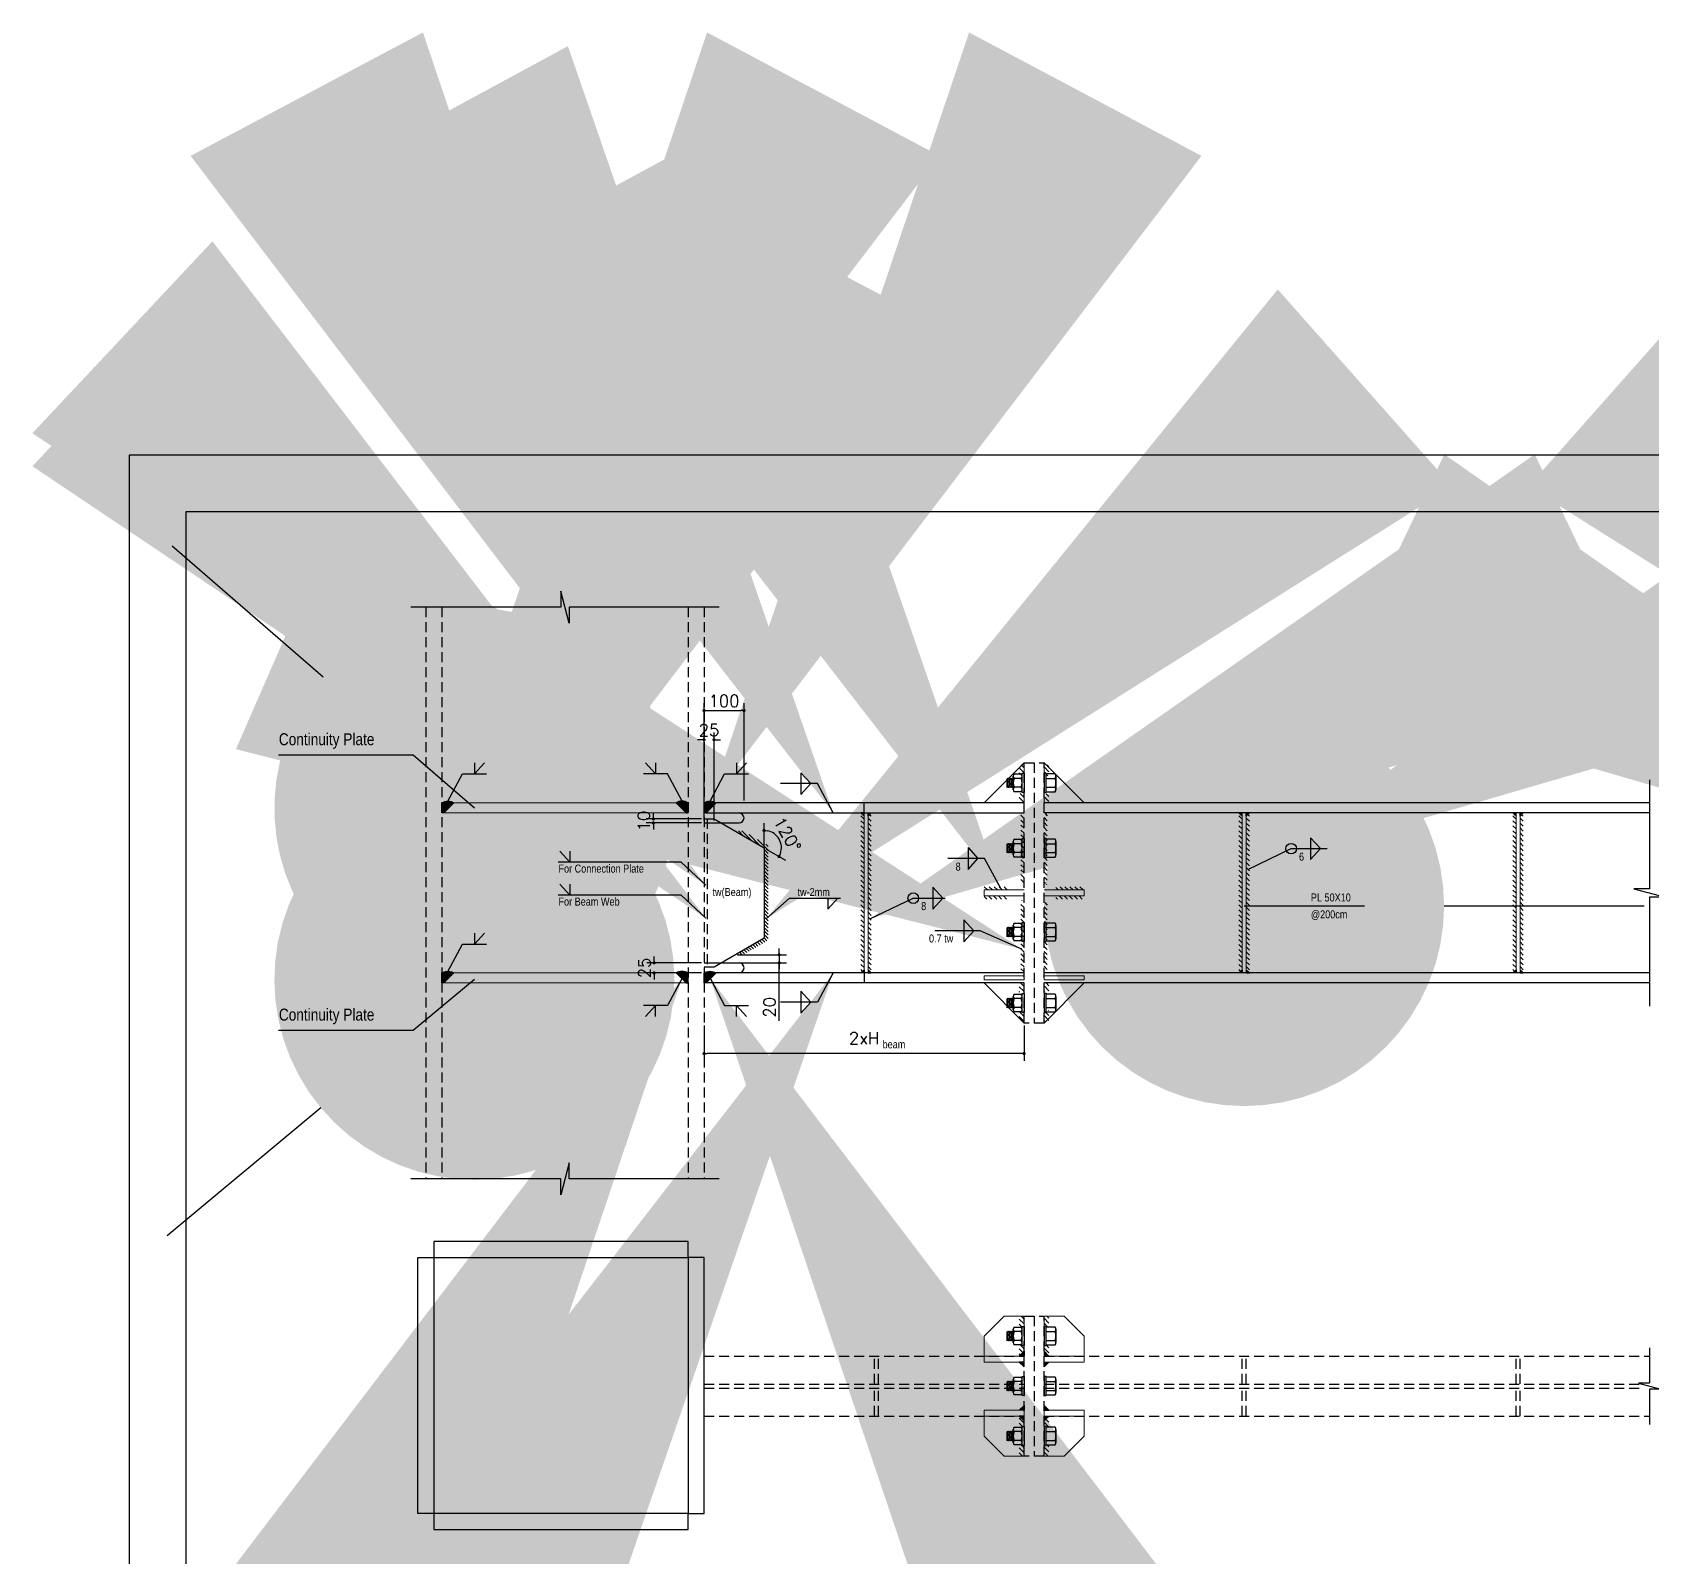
# Model space of a CAD drawing. Header units: inches. Extents: x 1387 to 2676, y -3554 to -2136.
# Drawn here: x 2491.41 to 2531.91, y -3375.6 to -3337.5 of the extents above; entities that cross this region are included whole.
import ezdxf

# ---------------------------------------------------------------- set-up
doc = ezdxf.new("R2010")
doc.units = ezdxf.units.IN
doc.header["$MEASUREMENT"] = 0
doc.linetypes.add('HIDDEN', pattern=[0.375, 0.25, -0.125])
for name, color, linetype in [('1', 1, 'Continuous'), ('3', 3, 'HIDDEN'), ('Beam Detail', 3, 'Continuous'), ('col-new', 3, 'Continuous'), ('D', 1, 'Continuous'), ('DIM', 8, 'Continuous'), ('hidden', 8, 'HIDDEN'), ('Jush', 8, 'Continuous'), ('Layer4', 118, 'Continuous'), ('leader-1', 1, 'Continuous'), ('Pich', 2, 'Continuous'), ('SEC', 1, 'Continuous'), ('TEXT', 3, 'Continuous')]:
    doc.layers.add(name, color=color, linetype=linetype)
for name, color, linetype, lineweight in [('2', 2, 'Continuous', 9), ('plate', 2, 'Continuous', 20), ('plate 3', 3, 'Continuous', 20), ('WALL-INT', 3, 'Continuous', 9)]:
    doc.layers.add(name, color=color, linetype=linetype, lineweight=lineweight)
doc.styles.add('ROMANS', font='ROMANS')
doc.styles.add('ROMANT', font='romant')
doc.styles.add('SA', font='sazeh-1.shx', dxfattribs={"width": 0.85})
doc.dimstyles.new('1-50-2', dxfattribs={"dimtxt": 0.3, "dimasz": 0.08, "dimexe": 0.18, "dimexo": 0.0625, "dimgap": 0.09, "dimtad": 1, "dimdec": 0, "dimlfac": 500, "dimdsep": 46, "dimtxsty": 'ROMANT', "dimblk": 'DOT', "dimcen": 0.09, "dimclrd": 1, "dimclre": 1, "dimclrt": 3, "dimadec": 0, "dimazin": 0, "dimtfac": 1, "dimtdec": 0, "dimtix": 1, "dimtofl": 0, "dimtmove": 2, "dimatfit": 3, "dimldrblk": 'DOT', "dimfxl": 1, "dimtolj": 1, "dimarcsym": 0})
doc.dimstyles.new('Copy of 1-5(100)', dxfattribs={"dimscale": 100, "dimtxt": 2.5, "dimasz": 2.3, "dimexe": 1.5, "dimexo": 3, "dimgap": 1, "dimtad": 1, "dimdec": 0, "dimlfac": 0.05, "dimdsep": 46, "dimtxsty": 'ROMANS', "dimcen": 0, "dimclrd": 1, "dimclre": 1, "dimclrt": 2, "dimadec": 0, "dimazin": 0, "dimtfac": 2, "dimtdec": 0, "dimtmove": 2, "dimatfit": 3, "dimfxl": 1.5, "dimtolj": 1, "dimtzin": 0, "dimarcsym": 0})
doc.dimstyles.new('DIM 1.100(50)', dxfattribs={"dimscale": 50, "dimtxt": 2, "dimasz": 2, "dimexe": 1, "dimexo": 1, "dimgap": 0.5, "dimtad": 1, "dimdec": 0, "dimrnd": 0.5, "dimzin": 12, "dimdsep": 46, "dimtxsty": 'ROMANS', "dimcen": 1.5, "dimclrd": 1, "dimclre": 1, "dimclrt": 2, "dimazin": 0, "dimtm": 1e-09, "dimtfac": 1, "dimtdec": 0, "dimtix": 1, "dimtmove": 0, "dimatfit": 3, "dimldrblk": 'DOT', "dimfxl": 1, "dimtolj": 1, "dimtzin": 0, "dimarcsym": 0})
pattern_1 = [(135, (2453.23286, -4012.35441), (-0.061871843, -0.061871843), [])]
pattern_2 = [(135, (2453.33286, -4012.35441), (-0.061871843, -0.061871843), [])]

# ---------------------------------------------------------------- blocks, each defined once
blk = doc.blocks.new('A$C1B9058EF')
at = {"layer": 'Jush'}
h = blk.add_hatch(dxfattribs=at)
h.set_pattern_fill('ANSI31', color=256, scale=20, angle=90)
h.set_pattern_definition([(135, (-2181.915, -64309.0318), (-1.76776695, -1.76776695), [])])
edge = h.paths.add_edge_path()
edge.add_line((0, 0), (-5, 0))
edge.add_line((-5, 0), (-30, 25))
edge.add_arc((-15, -0.8), 29.8, 419.8126, 480.1874, ccw=False)
edge.add_line((0, 25), (0, 0))
blk.add_lwpolyline([(-5, 0), (0, 0), (0, 25, 0.269703), (-30, 25), (-5, 0)], format="xyb", close=True, dxfattribs=at)
blk = doc.blocks.new('A$C76203054')
at = {"layer": 'Pich'}
for p, q in [((-22.2, 27.3), (-22.2, 4.8)), ((22.2, 4.8), (-22.2, 4.8)), ((17.7, 4.8), (-17.7, 4.8)), ((-16.6, 29.7), (16.6, 29.7)), ((-11.1, 4.8), (-11.1, 27.3)), ((11.1, 4.8), (11.1, 27.3)), ((22.2, 4.8), (22.2, 27.3))]:
    blk.add_line(p, q, dxfattribs=at)
blk.add_lwpolyline([(-23.9, 4.8), (-23.9, 0), (23.9, 0), (23.9, 4.8)], close=True, dxfattribs=at)
for centre, radius, start, end in [((-16.6, 22.1), 7.64, 43.5225, 136.4775), ((0, 2.7), 27, 65.765, 114.235), ((16.6, 22.1), 7.64, 43.5225, 136.4775)]:
    blk.add_arc(centre, radius, start, end, dxfattribs=at)
blk = doc.blocks.new('A$C7B6903DA')
at = {"layer": 'Pich'}
for p, q in [((-22.2, -24.9), (-22.2, -7.2)), ((16.6, -27.3), (-16.6, -27.3)), ((-12, -29.7), (-10.2, -27.9)), ((12, -27.9), (-12, -29.7)), ((-10.2, -31.5), (-12, -29.7)), ((-12, -33.3), (-10.2, -31.5)), ((12, -31.5), (-12, -33.3)), ((-10.2, -35.1), (-12, -33.3)), ((-12, -36.9), (-10.2, -35.1)), ((12, -35.1), (-12, -36.9)), ((-10.2, -38.7), (-12, -36.9)), ((-12, -40.5), (-10.2, -38.7)), ((12, -38.7), (-12, -40.5)), ((-10.2, -42.3), (-12, -40.5)), ((-11.1, -7.2), (-11.1, -24.9)), ((-10.2, -27.9), (-10.8, -27.3)), ((12, -27.9), (10.2, -29.7)), ((10.2, -29.7), (12, -31.5)), ((12, -31.5), (10.2, -33.3)), ((10.2, -33.3), (12, -35.1)), ((12, -35.1), (10.2, -36.9)), ((10.2, -36.9), (12, -38.7)), ((12, -38.7), (10.2, -40.5)), ((10.2, -40.5), (12, -42.3)), ((11.1, -7.2), (11.1, -24.9)), ((11.4, -27.3), (12, -27.9)), ((22.2, -7.2), (22.2, -24.9)), ((12, -42.3), (-10.2, -42.3))]:
    blk.add_line(p, q, dxfattribs=at)
blk.add_lwpolyline([(-23.9, -4.8), (-23.9, 0), (23.9, 0), (23.9, -4.8)], close=True, dxfattribs=at)
for centre, radius, start, end in [((-16.6, -12.4), 7.64, 43.5225, 136.4775), ((-16.6, -19.7), 7.64, 223.5225, 316.4775), ((0, -31.8), 27, 65.765, 114.235), ((0, -0.3), 27, 245.765, 294.235), ((16.6, -12.4), 7.64, 43.5225, 136.4775), ((16.6, -19.7), 7.64, 223.5225, 316.4775)]:
    blk.add_arc(centre, radius, start, end, dxfattribs=at)
blk = doc.blocks.new('A$C053313D3')
at = {"layer": 'Jush'}
h = blk.add_hatch(color=1, dxfattribs=at)
h.dxf.hatch_style = 1
h.paths.add_polyline_path([(0, 10), (0, 0), (10, 0)])
at = {"layer": 'Jush', "color": 1}
blk.add_lwpolyline([(0, 10), (0, 0), (10, 0), (0, 10)], dxfattribs=at)
blk = doc.blocks.new('_Dot')
at = {"layer": 'DIM', "color": 0, "lineweight": -2}
blk.add_line((-0.5, 0), (-1, 0), dxfattribs=at)
at = {"layer": 'DIM', "color": 0, "const_width": 0.5}
blk.add_lwpolyline([(-0.25, 0, 1), (0.25, 0, 1)], format="xyb", close=True, dxfattribs=at)
blk = doc.blocks.new('q')
at = {"layer": 'col-new'}
for points in [[(195.2095, -6.4548), (195.5445, -6.4548), (195.5445, -6.4148), (194.9095, -6.4148), (194.9095, -6.4548), (195.2095, -6.4548)], [(195.2095, -7.0948), (194.9095, -7.0948), (194.9095, -7.1348), (195.5445, -7.1348), (195.5445, -7.0948), (195.2095, -7.0948)]]:
    blk.add_lwpolyline(points, dxfattribs=at)
for points in [[(194.9095, -6.4548), (194.9095, -7.0948), (194.8695, -7.0948), (194.8695, -6.4548)], [(195.5445, -6.4548), (195.5445, -7.0948), (195.5845, -7.0948), (195.5845, -6.4548)]]:
    blk.add_lwpolyline(points, close=True, dxfattribs=at)
blk = doc.blocks.new('DOT')
at = {"layer": 'DIM', "color": 0, "linetype": 'ByBlock'}
blk.add_line((-0.5, 0), (-1, 0), dxfattribs=at)
at = {"layer": 'DIM', "color": 0, "linetype": 'ByBlock', "const_width": 0.5}
blk.add_lwpolyline([(-0.25, 0, 1), (0.25, 0, 1)], format="xyb", close=True, dxfattribs=at)
blk = doc.blocks.new('*D2877')
at = {"layer": 'D', "color": 1, "lineweight": -2, "transparency": 16777216}
for p, q in [((2508.122, -3355.165), (2508.042, -3355.165)), ((2508.202, -3357.182), (2508.202, -3354.985)), ((2508.452, -3357.182), (2508.452, -3354.985)), ((2508.532, -3355.165), (2508.612, -3355.165))]:
    blk.add_line(p, q, dxfattribs=at)
at = {"layer": 'Defpoints', "color": 0, "transparency": 16777216}
for p in [(2508.452, -3355.165), (2508.202, -3357.245), (2508.452, -3357.245)]:
    blk.add_point(p, dxfattribs=at)
at = {"layer": 'D', "color": 1, "lineweight": -2, "transparency": 16777216, "xscale": 0.08, "yscale": 0.08, "zscale": 0.08}
blk.add_blockref('DOT', (2508.202, -3355.165), dxfattribs=at)
at = {"layer": 'D', "color": 1, "lineweight": -2, "transparency": 16777216, "xscale": 0.08, "yscale": 0.08, "zscale": 0.08, "rotation": 180}
blk.add_blockref('DOT', (2508.452, -3355.165), dxfattribs=at)
at = {"layer": 'D', "color": 2, "transparency": 16777216, "insert": (2508.327, -3354.925), "char_height": 0.3, "attachment_point": 5, "style": 'ROMANS'}
blk.add_mtext('\\A1;25', dxfattribs=at)
blk = doc.blocks.new('*D2878')
at = {"layer": 'D', "color": 1, "lineweight": -2, "transparency": 16777216}
for p, q in [((2508.14, -3357.145), (2506.756, -3357.145)), ((2506.936, -3357.065), (2506.936, -3356.985)), ((2508.14, -3357.245), (2506.756, -3357.245)), ((2506.936, -3357.325), (2506.936, -3357.405))]:
    blk.add_line(p, q, dxfattribs=at)
at = {"layer": 'Defpoints', "color": 0, "transparency": 16777216}
for p in [(2506.936, -3357.145), (2508.202, -3357.145), (2508.202, -3357.245)]:
    blk.add_point(p, dxfattribs=at)
at = {"layer": 'D', "color": 1, "lineweight": -2, "transparency": 16777216, "xscale": 0.08, "yscale": 0.08, "zscale": 0.08}
for p, rotation in [((2506.936, -3357.145), 270), ((2506.936, -3357.245), 90)]:
    blk.add_blockref('DOT', p, dxfattribs=dict(at, rotation=rotation))
at = {"layer": 'D', "color": 2, "transparency": 16777216, "insert": (2506.696, -3357.195), "char_height": 0.3, "attachment_point": 5, "rotation": 90, "style": 'ROMANS'}
blk.add_mtext('\\A1;10', dxfattribs=at)
blk = doc.blocks.new('*D2879')
at = {"layer": 'D', "color": 1, "lineweight": -2, "transparency": 16777216}
for p, q in [((2508.202, -3356.68), (2508.202, -3354.256)), ((2509.202, -3356.68), (2509.202, -3354.256)), ((2508.282, -3354.436), (2509.122, -3354.436))]:
    blk.add_line(p, q, dxfattribs=at)
at = {"layer": 'Defpoints', "color": 0, "transparency": 16777216}
for p in [(2509.202, -3354.436), (2508.202, -3356.742), (2509.202, -3356.742)]:
    blk.add_point(p, dxfattribs=at)
at = {"layer": 'D', "color": 1, "lineweight": -2, "transparency": 16777216, "xscale": 0.08, "yscale": 0.08, "zscale": 0.08, "rotation": 180}
blk.add_blockref('DOT', (2508.202, -3354.436), dxfattribs=at)
at = {"layer": 'D', "color": 1, "lineweight": -2, "transparency": 16777216, "xscale": 0.08, "yscale": 0.08, "zscale": 0.08}
blk.add_blockref('DOT', (2509.202, -3354.436), dxfattribs=at)
at = {"layer": 'D', "color": 2, "transparency": 16777216, "insert": (2508.702, -3354.196), "char_height": 0.3, "attachment_point": 5, "style": 'ROMANS'}
blk.add_mtext('\\A1;100', dxfattribs=at)
blk = doc.blocks.new('*D2827')
at = {"layer": 'D', "color": 1, "lineweight": -2, "transparency": 16777216}
for p, q in [((2508.14, -3360.739), (2506.775, -3360.739)), ((2506.955, -3360.659), (2506.955, -3360.579)), ((2508.14, -3360.992), (2506.775, -3360.992)), ((2506.955, -3361.072), (2506.955, -3361.152))]:
    blk.add_line(p, q, dxfattribs=at)
at = {"layer": 'Defpoints', "color": 0, "transparency": 16777216}
for p in [(2506.955, -3360.739), (2508.202, -3360.739), (2508.202, -3360.992)]:
    blk.add_point(p, dxfattribs=at)
at = {"layer": 'D', "color": 1, "lineweight": -2, "transparency": 16777216, "xscale": 0.08, "yscale": 0.08, "zscale": 0.08}
for p, rotation in [((2506.955, -3360.739), 270), ((2506.955, -3360.992), 90)]:
    blk.add_blockref('DOT', p, dxfattribs=dict(at, rotation=rotation))
at = {"layer": 'D', "color": 2, "transparency": 16777216, "insert": (2506.715, -3360.866), "char_height": 0.3, "attachment_point": 5, "rotation": 90, "style": 'ROMANS'}
blk.add_mtext('\\A1;25', dxfattribs=at)
blk = doc.blocks.new('*D2880')
at = {"layer": 'D', "color": 1, "lineweight": -2, "transparency": 16777216}
for p, q in [((2509.702, -3357.804), (2509.702, -3357.252)), ((2509.757, -3357.897), (2510.235, -3358.174))]:
    blk.add_line(p, q, dxfattribs=at)
blk.add_arc((2509.702, -3357.866), 0.435, 340.5617, 79.4383, dxfattribs=at)
at = {"layer": 'Defpoints', "color": 0, "transparency": 16777216}
for p in [(2508.452, -3357.145), (2509.702, -3357.866), (2509.702, -3357.866), (2510.13, -3357.791), (2509.702, -3360.118)]:
    blk.add_point(p, dxfattribs=at)
at = {"layer": 'D', "color": 1, "lineweight": -2, "transparency": 16777216, "xscale": 0.08, "yscale": 0.08, "zscale": 0.08}
for p, rotation in [((2509.702, -3357.432), 174.7191621159091), ((2510.079, -3358.084), 245.2808378839225)]:
    blk.add_blockref('DOT', p, dxfattribs=dict(at, rotation=rotation))
at = {"layer": 'D', "color": 2, "transparency": 16777216, "insert": (2510.287, -3357.529), "char_height": 0.3, "attachment_point": 5, "rotation": 300, "style": 'ROMANS'}
blk.add_mtext('\\A1;120°', dxfattribs=at)
blk = doc.blocks.new('*D2828')
at = {"layer": 'D', "color": 1, "lineweight": -2, "transparency": 16777216}
for p, q in [((2510.08, -3360.459), (2510.08, -3360.379)), ((2509.035, -3360.539), (2510.26, -3360.539)), ((2509.035, -3360.739), (2510.26, -3360.739)), ((2510.08, -3360.539), (2510.08, -3360.739)), ((2510.08, -3362.185), (2510.08, -3360.739)), ((2510.08, -3360.819), (2510.08, -3360.899))]:
    blk.add_line(p, q, dxfattribs=at)
at = {"layer": 'Defpoints', "color": 0, "transparency": 16777216}
for p in [(2508.972, -3360.539), (2508.972, -3360.739), (2510.08, -3360.739)]:
    blk.add_point(p, dxfattribs=at)
at = {"layer": 'D', "color": 1, "lineweight": -2, "transparency": 16777216, "xscale": 0.08, "yscale": 0.08, "zscale": 0.08}
for p, rotation in [((2510.08, -3360.539), 270), ((2510.08, -3360.739), 90)]:
    blk.add_blockref('DOT', p, dxfattribs=dict(at, rotation=rotation))
at = {"layer": 'D', "color": 2, "transparency": 16777216, "insert": (2509.84, -3361.852), "char_height": 0.3, "attachment_point": 5, "rotation": 90, "style": 'ROMANS'}
blk.add_mtext('\\A1;20', dxfattribs=at)
blk = doc.blocks.new('*D2844')
at = {"layer": 'D', "color": 1, "lineweight": -2, "transparency": 16777216}
for p, q in [((2508.202, -3362.305), (2508.202, -3363.186)), ((2516.202, -3362.305), (2516.202, -3363.186)), ((2516.122, -3363.006), (2508.282, -3363.006))]:
    blk.add_line(p, q, dxfattribs=at)
at = {"layer": 'Defpoints', "color": 0, "transparency": 16777216}
for p in [(2508.202, -3362.242), (2516.202, -3362.242), (2508.202, -3363.006)]:
    blk.add_point(p, dxfattribs=at)
at = {"layer": 'D', "color": 1, "lineweight": -2, "transparency": 16777216, "xscale": 0.08, "yscale": 0.08, "zscale": 0.08, "rotation": 180}
blk.add_blockref('DOT', (2508.202, -3363.006), dxfattribs=at)
at = {"layer": 'D', "color": 1, "lineweight": -2, "transparency": 16777216, "xscale": 0.08, "yscale": 0.08, "zscale": 0.08}
blk.add_blockref('DOT', (2516.202, -3363.006), dxfattribs=at)
at = {"layer": 'D', "color": 2, "transparency": 16777216, "insert": (2512.202, -3362.623), "char_height": 0.3, "attachment_point": 5, "style": 'ROMANS'}
blk.add_mtext('\\A1;2xH', dxfattribs=at)

msp = doc.modelspace()

# ---------------------------------------------------------------- hatches: boundary and pattern name
at = {"layer": 'Jush'}
h = msp.add_hatch(dxfattribs=at)
h.set_pattern_fill('ANSI31', color=256, scale=0.7, angle=90)
h.set_pattern_definition([(135, (2456.9723, -4000.03232), (-0.061871843, -0.061871843), [])])
h.paths.add_polyline_path([(2521.65240605, -3356.99200204), (2521.57240605, -3356.99200204), (2521.57240605, -3360.99200204), (2521.65240605, -3360.99200204)])
h.paths.add_polyline_path([(2521.83240605, -3356.99200204), (2521.75240605, -3356.99200204), (2521.75240605, -3360.99200204), (2521.83240605, -3360.99200204)])
h = msp.add_hatch(dxfattribs=at)
h.set_pattern_fill('ANSI31', color=256, scale=0.7, angle=90)
h.set_pattern_definition([(135, (2463.81951, -4000.03232), (-0.061871843, -0.061871843), [])])
h.paths.add_polyline_path([(2528.49961256, -3356.99200204), (2528.41961256, -3356.99200204), (2528.41961256, -3360.99200204), (2528.49961256, -3360.99200204)])
h.paths.add_polyline_path([(2528.67961256, -3356.99200204), (2528.59961256, -3356.99200204), (2528.59961256, -3360.99200204), (2528.67961256, -3360.99200204)])
h = msp.add_hatch(dxfattribs=at)
h.set_pattern_fill('ANSI31', color=256, scale=0.7, angle=90)
h.set_pattern_definition(pattern_2)
h.paths.add_polyline_path([(2516.08240605, -3369.56408886), (2516.20240605, -3369.56408886), (2516.20240605, -3369.82057219), (2516.15440605, -3369.82057219), (2516.15440605, -3369.83830839), (2516.08240605, -3369.83830839)])
h.paths.add_polyline_path([(2516.08240605, -3370.2817134), (2516.15440605, -3370.2817134), (2516.15440605, -3370.2994496), (2516.20240605, -3370.2994496), (2516.20240605, -3370.44408886), (2516.08240605, -3370.56408886)])
h = msp.add_hatch(dxfattribs=at)
h.set_pattern_fill('ANSI31', color=256, scale=0.7, angle=90)
h.set_pattern_definition(pattern_1)
h.paths.add_polyline_path([(2516.82240605, -3369.56408886), (2516.70240605, -3369.56408886), (2516.70240605, -3369.82057219), (2516.75040605, -3369.82057219), (2516.75040605, -3369.83830839), (2516.82240605, -3369.83830839)])
h.paths.add_polyline_path([(2516.82240605, -3370.2817134), (2516.75040605, -3370.2817134), (2516.75040605, -3370.2994496), (2516.70240605, -3370.2994496), (2516.70240605, -3370.44408886), (2516.82240605, -3370.56408886)])
h = msp.add_hatch(dxfattribs=at)
h.set_pattern_fill('ANSI31', color=256, scale=0.7, angle=90)
h.set_pattern_definition(pattern_2)
h.paths.add_polyline_path([(2516.08240605, -3373.06408886), (2516.20240605, -3373.06408886), (2516.20240605, -3372.80760552), (2516.15440605, -3372.80760552), (2516.15440605, -3372.78986932), (2516.08240605, -3372.78986932)])
h.paths.add_polyline_path([(2516.08240605, -3372.34646432), (2516.15440605, -3372.34646432), (2516.15440605, -3372.32872812), (2516.20240605, -3372.32872812), (2516.20240605, -3372.18408886), (2516.08240605, -3372.06408886)])
h = msp.add_hatch(dxfattribs=at)
h.set_pattern_fill('ANSI31', color=256, scale=0.7, angle=90)
h.set_pattern_definition(pattern_1)
h.paths.add_polyline_path([(2516.82240605, -3373.06408886), (2516.70240605, -3373.06408886), (2516.70240605, -3372.80760552), (2516.75040605, -3372.80760552), (2516.75040605, -3372.78986932), (2516.82240605, -3372.78986932)])
h.paths.add_polyline_path([(2516.82240605, -3372.34646432), (2516.75040605, -3372.34646432), (2516.75040605, -3372.32872812), (2516.70240605, -3372.32872812), (2516.70240605, -3372.18408886), (2516.82240605, -3372.06408886)])
at = {"layer": 'leader-1', "linetype": 'ByBlock'}
h = msp.add_hatch(dxfattribs=at)
h.set_pattern_fill('ANSI31', color=256, scale=0.7, angle=90)
h.set_pattern_definition([(135, (2453.33286, -3998.58232), (-0.061871843, -0.061871843), [])])
h.paths.add_polyline_path([(2516.08240605, -3355.79200204), (2516.20240605, -3355.79200204), (2516.20240605, -3356.04848537), (2516.15440605, -3356.04848537), (2516.15440605, -3356.06622157), (2516.08240605, -3356.06622157)])
h.paths.add_polyline_path([(2516.08240605, -3356.50962658), (2516.15440605, -3356.50962658), (2516.15440605, -3356.52736278), (2516.20240605, -3356.52736278), (2516.20240605, -3356.74200204), (2516.08240605, -3356.74200204)])
h = msp.add_hatch(dxfattribs=at)
h.set_pattern_fill('ANSI31', color=256, scale=0.7, angle=90)
h.set_pattern_definition([(135, (2453.23286, -3998.58232), (-0.061871843, -0.061871843), [])])
h.paths.add_polyline_path([(2516.82240605, -3355.79200204), (2516.70240605, -3355.79200204), (2516.70240605, -3356.04848537), (2516.75040605, -3356.04848537), (2516.75040605, -3356.06622157), (2516.82240605, -3356.06622157)])
h.paths.add_polyline_path([(2516.82240605, -3356.50962658), (2516.75040605, -3356.50962658), (2516.75040605, -3356.52736278), (2516.70240605, -3356.52736278), (2516.70240605, -3356.74200204), (2516.82240605, -3356.74200204)])
h = msp.add_hatch(dxfattribs=at)
h.set_pattern_fill('ANSI31', color=256, scale=0.7, angle=90)
h.set_pattern_definition([(135, (2447.5223, -4000.03232), (-0.061871843, -0.061871843), [])])
h.paths.add_polyline_path([(2512.20240605, -3356.99200204), (2512.12240605, -3356.99200204), (2512.12240605, -3360.99200204), (2512.20240605, -3360.99200204)])
h.paths.add_polyline_path([(2512.38240605, -3356.99200204), (2512.30240605, -3356.99200204), (2512.30240605, -3360.99200204), (2512.38240605, -3360.99200204)])
h = msp.add_hatch(dxfattribs=at)
h.set_pattern_fill('ANSI31', color=256, scale=0.7, angle=90)
h.set_pattern_definition([(135, (495.12723, -3549.08729), (-0.0618718434, -0.0618718434), [])])
h.paths.add_polyline_path([(2516.20240605, -3357.03700204), (2516.15740605, -3356.99200204), (2516.12240605, -3356.99200204), (2516.12240605, -3357.94200204), (2516.20240605, -3357.94200204)])
h.paths.add_polyline_path([(2516.20240605, -3357.94200204), (2516.12240605, -3357.94200204), (2516.12240605, -3358.77029954), (2516.13060621, -3358.77029954, -0.205623047), (2516.15440605, -3358.82572516), (2516.15440605, -3358.75256333), (2516.20240605, -3358.75256333)])
h.paths.add_polyline_path([(2516.20240605, -3359.23144074), (2516.15440605, -3359.23144074), (2516.15440605, -3359.15827892, -0.205623047), (2516.13060621, -3359.21370454), (2516.12240605, -3359.21370454), (2516.12240605, -3360.04200204), (2516.20240605, -3360.04200204)])
h.paths.add_polyline_path([(2516.20240605, -3360.04200204), (2516.12240605, -3360.04200204), (2516.12240605, -3360.99200204), (2516.15740605, -3360.99200204), (2516.20240605, -3360.94700204)])
h = msp.add_hatch(dxfattribs=at)
h.set_pattern_fill('ANSI31', color=256, scale=0.7, angle=90)
h.set_pattern_definition([(135, (495.02723, -3549.08729), (-0.0618718434, -0.0618718434), [])])
h.paths.add_polyline_path([(2516.70240605, -3357.03700204), (2516.74740605, -3356.99200204), (2516.78240605, -3356.99200204), (2516.78240605, -3357.94200204), (2516.70240605, -3357.94200204)])
h.paths.add_polyline_path([(2516.70240605, -3357.94200204), (2516.78240605, -3357.94200204), (2516.78240605, -3358.77029954), (2516.7742059, -3358.77029954, 0.205623047), (2516.75040605, -3358.82572516), (2516.75040605, -3358.75256333), (2516.70240605, -3358.75256333)])
h.paths.add_polyline_path([(2516.70240605, -3359.23144074), (2516.75040605, -3359.23144074), (2516.75040605, -3359.15827892, 0.205623047), (2516.7742059, -3359.21370454), (2516.78240605, -3359.21370454), (2516.78240605, -3360.04200204), (2516.70240605, -3360.04200204)])
h.paths.add_polyline_path([(2516.70240605, -3360.04200204), (2516.78240605, -3360.04200204), (2516.78240605, -3360.99200204), (2516.74740605, -3360.99200204), (2516.70240605, -3360.94700204)])
h = msp.add_hatch(dxfattribs=at)
h.set_pattern_fill('ANSI31', color=256, scale=0.5, angle=90)
h.set_pattern_definition([(135, (1114.72057, -747.853103), (-0.0441941738, -0.0441941738), [])])
h.paths.add_polyline_path([(2509.80240605, -3360.17548985), (2509.80240605, -3357.80851422), (2509.1720213, -3357.44456141), (2508.9720213, -3357.44456141), (2509.70240605, -3357.86624925), (2509.70240605, -3360.11775483), (2508.9720213, -3360.53944266), (2509.1720213, -3360.53944266)])
h = msp.add_hatch(dxfattribs=at)
h.set_pattern_fill('ANSI31', color=256, scale=0.7, angle=90)
h.set_pattern_definition([(135, (2414.33598, -3999.562), (-0.061871843, -0.061871843), [])])
h.paths.add_polyline_path([(2515.77945754, -3359.14700204), (2515.77945754, -3359.06700204), (2515.20240605, -3359.06700204), (2515.20240605, -3359.14700204)])
h.paths.add_polyline_path([(2515.77945754, -3358.91700204), (2515.77945754, -3358.83700204), (2515.20240605, -3358.83700204), (2515.20240605, -3358.91700204)])
h = msp.add_hatch(dxfattribs=at)
h.set_pattern_fill('ANSI31', color=256, scale=0.7, angle=90)
h.set_pattern_definition([(135, (1114.72057, -747.8531), (-0.0618718434, -0.0618718434), [])])
h.paths.add_polyline_path([(2517.70240605, -3358.83700204), (2516.99960621, -3358.83700204), (2516.99960621, -3358.91700204), (2517.70240605, -3358.91700204)])
h.paths.add_polyline_path([(2516.99960621, -3359.14700204), (2517.70240605, -3359.14700204), (2517.70240605, -3359.06700204), (2516.99960621, -3359.06700204)])
h = msp.add_hatch(dxfattribs=at)
h.set_pattern_fill('ANSI31', color=256, scale=0.7, angle=90)
h.set_pattern_definition([(135, (2453.33286, -3998.48232), (-0.061871843, -0.061871843), [])])
h.paths.add_polyline_path([(2516.08240605, -3362.19200204), (2516.20240605, -3362.19200204), (2516.20240605, -3361.9355187), (2516.15440605, -3361.9355187), (2516.15440605, -3361.9177825), (2516.08240605, -3361.9177825)])
h.paths.add_polyline_path([(2516.08240605, -3361.4743775), (2516.15440605, -3361.4743775), (2516.15440605, -3361.4566413), (2516.20240605, -3361.4566413), (2516.20240605, -3361.24200204), (2516.08240605, -3361.24200204)])
h = msp.add_hatch(dxfattribs=at)
h.set_pattern_fill('ANSI31', color=256, scale=0.7, angle=90)
h.set_pattern_definition([(135, (2453.23286, -3998.48232), (-0.061871843, -0.061871843), [])])
h.paths.add_polyline_path([(2516.82240605, -3362.19200204), (2516.70240605, -3362.19200204), (2516.70240605, -3361.9355187), (2516.75040605, -3361.9355187), (2516.75040605, -3361.9177825), (2516.82240605, -3361.9177825)])
h.paths.add_polyline_path([(2516.82240605, -3361.4743775), (2516.75040605, -3361.4743775), (2516.75040605, -3361.4566413), (2516.70240605, -3361.4566413), (2516.70240605, -3361.24200204), (2516.82240605, -3361.24200204)])

# ---------------------------------------------------------------- linework, layer by layer
at = {"layer": '1'}
msp.add_lwpolyline([(2495.25023678, -3406.10816694), (2576.51858695, -3406.10816694), (2576.51858695, -3349.47517031), (2495.25023678, -3349.47517031)], close=True, dxfattribs=at)
at = {"layer": '2'}
for points in [[(2507.50240605, -3356.74200204), (2501.95240605, -3356.74200204), (2501.70240605, -3356.99200204), (2507.75240605, -3356.99200204)], [(2507.50240605, -3356.74200204), (2507.75240605, -3356.99200204)], [(2507.50240605, -3360.99200204), (2501.95240605, -3360.99200204), (2501.70240605, -3361.24200204), (2507.75240605, -3361.24200204)], [(2507.50240605, -3360.99200204), (2507.75240605, -3361.24200204)]]:
    msp.add_lwpolyline(points, dxfattribs=at)
at = {"layer": '3'}
for p, q in [((2501.25240605, -3351.85156044), (2501.25240605, -3366.13244364)), ((2501.65240605, -3351.85156044), (2501.65240605, -3366.13244364)), ((2507.80240605, -3351.85156044), (2507.80240605, -3366.13244364)), ((2508.20240605, -3351.85156044), (2508.20240605, -3366.13244364)), ((2516.20240605, -3355.74200204), (2516.70240605, -3355.74200204)), ((2516.20240605, -3369.56408886), (2516.70240605, -3369.56408886)), ((2508.20240605, -3370.56408886), (2516.20240605, -3370.56408886)), ((2516.70240605, -3370.56408886), (2531.83793764, -3370.56408886)), ((2508.20240605, -3372.06408886), (2516.20240605, -3372.06408886)), ((2516.70240605, -3372.06408886), (2531.83793764, -3372.06408886))]:
    msp.add_line(p, q, dxfattribs=at)
at = {"layer": '3', "color": 1}
msp.add_line((2508.28393614, -3357.14456141), (2508.28393614, -3360.83944266), dxfattribs=at)
at = {"layer": '3'}
for points in [[(2516.70240605, -3362.24200204), (2516.20240605, -3362.24200204), (2516.20240605, -3355.74200204)], [(2516.45240605, -3355.74200204), (2516.45240605, -3362.24200204)], [(2516.70240605, -3362.24200204), (2516.70240605, -3355.74200204)], [(2516.70240605, -3373.06408886), (2516.20240605, -3373.06408886), (2516.20240605, -3369.56408886)], [(2516.45240605, -3369.56408886), (2516.45240605, -3373.06408886)], [(2516.70240605, -3373.06408886), (2516.70240605, -3369.56408886)]]:
    msp.add_lwpolyline(points, dxfattribs=at)
at = {"layer": 'Beam Detail'}
for p, q in [((2508.50240605, -3356.74200204), (2508.25240605, -3356.99200204)), ((2516.20240605, -3356.74200204), (2508.50240605, -3356.74200204)), ((2512.20240605, -3356.99200204), (2512.20240605, -3356.74200204)), ((2508.25240605, -3356.99200204), (2516.20240605, -3356.99200204)), ((2508.25240605, -3361.24200204), (2508.50240605, -3360.99200204)), ((2516.20240605, -3361.24200204), (2508.25240605, -3361.24200204)), ((2516.20240605, -3360.99200204), (2508.50240605, -3360.99200204)), ((2512.20240605, -3360.99200204), (2512.20240605, -3361.24200204))]:
    msp.add_line(p, q, dxfattribs=at)
for points in [[(2531.83793764, -3356.74200204), (2516.70240605, -3356.74200204)], [(2531.83793764, -3356.99200204), (2516.70240605, -3356.99200204)], [(2531.83793764, -3360.99200204), (2516.70240605, -3360.99200204)], [(2531.83793764, -3361.24200204), (2516.70240605, -3361.24200204)]]:
    msp.add_lwpolyline(points, dxfattribs=at)
at = {"layer": 'hidden'}
for p, q in [((2512.46210218, -3371.2600109), (2512.46210218, -3370.5600109)), ((2512.56210218, -3371.2600109), (2512.56210218, -3370.5600109)), ((2521.65240605, -3371.2600109), (2521.65240605, -3370.5600109)), ((2521.75240605, -3371.2600109), (2521.75240605, -3370.5600109)), ((2528.49961256, -3371.2600109), (2528.49961256, -3370.5600109)), ((2528.59961256, -3371.2600109), (2528.59961256, -3370.5600109)), ((2508.20240605, -3371.26408886), (2516.20240605, -3371.26408886)), ((2508.20240605, -3371.36408886), (2516.20240605, -3371.36408886)), ((2512.46210218, -3372.0600109), (2512.46210218, -3371.3600109)), ((2512.56210218, -3372.0600109), (2512.56210218, -3371.3600109)), ((2516.70240605, -3371.26408886), (2531.64830119, -3371.26408886)), ((2516.70240605, -3371.36408886), (2531.64830119, -3371.36408886)), ((2521.65240605, -3372.0600109), (2521.65240605, -3371.3600109)), ((2521.75240605, -3372.0600109), (2521.75240605, -3371.3600109)), ((2528.49961256, -3372.0600109), (2528.49961256, -3371.3600109)), ((2528.59961256, -3372.0600109), (2528.59961256, -3371.3600109))]:
    msp.add_line(p, q, dxfattribs=at)
at = {"layer": 'Layer4'}
for points in [[(2493.83441186, -3407.52399185), (2577.93441186, -3407.52399185), (2577.93441186, -3348.05934539), (2493.83441186, -3348.05934539)], [(2493.83441186, -3407.52399185), (2577.93441186, -3407.52399185), (2577.93441186, -3348.05934539), (2493.83441186, -3348.05934539)], [(2577.93441186, -3348.05934539), (2493.83441186, -3348.05934539), (2493.83441186, -3407.52399185), (2577.93441186, -3407.52399185)]]:
    msp.add_lwpolyline(points, close=True, dxfattribs=at)
at = {"layer": 'Pich'}
for p, q in [((2508.20240605, -3357.14456141), (2508.45240605, -3357.14456141)), ((2508.45240605, -3357.14456141), (2509.70240605, -3357.86624925)), ((2508.20240605, -3357.24456141), (2509.07794979, -3357.24456141)), ((2509.70240605, -3357.86624925), (2509.70240605, -3360.11775483)), ((2508.45240605, -3360.83944266), (2509.70240605, -3360.11775483)), ((2508.20240605, -3360.73944266), (2509.07794979, -3360.73944266)), ((2508.20240605, -3360.83944266), (2508.45240605, -3360.83944266))]:
    msp.add_line(p, q, dxfattribs=at)
for centre in [(2509.07794979, -3357.12010514), (2509.07794979, -3360.86389893)]:
    msp.add_arc(centre, 0.12445627, 270, 90, dxfattribs=at)
at = {"layer": 'plate'}
for points in [[(2516.20240605, -3355.74200204), (2516.20240605, -3356.74200204), (2515.20240605, -3356.74200204), (2516.20240605, -3355.74200204)], [(2516.70240605, -3355.74200204), (2516.70240605, -3356.74200204), (2517.70240605, -3356.74200204), (2516.70240605, -3355.74200204)], [(2516.20240605, -3358.91700204), (2515.20240605, -3358.91700204), (2515.20240605, -3359.06700204), (2516.20240605, -3359.06700204)], [(2516.70240605, -3358.91700204), (2517.70240605, -3358.91700204), (2517.70240605, -3359.06700204), (2516.70240605, -3359.06700204)], [(2516.20240605, -3362.24200204), (2516.20240605, -3361.24200204), (2515.20240605, -3361.24200204), (2516.20240605, -3362.24200204)], [(2516.70240605, -3362.24200204), (2516.70240605, -3361.24200204), (2517.70240605, -3361.24200204), (2516.70240605, -3362.24200204)], [(2516.20240605, -3369.56408886), (2516.20240605, -3370.56408886), (2515.20240605, -3370.56408886), (2515.20240605, -3370.06408886), (2515.70240605, -3369.56408886), (2516.20240605, -3369.56408886)], [(2516.70240605, -3369.56408886), (2516.70240605, -3370.56408886), (2517.70240605, -3370.56408886), (2517.70240605, -3370.06408886), (2517.20240605, -3369.56408886), (2516.70240605, -3369.56408886)], [(2516.20240605, -3373.06408886), (2516.20240605, -3372.06408886), (2515.20240605, -3372.06408886), (2515.20240605, -3372.56408886), (2515.70240605, -3373.06408886), (2516.20240605, -3373.06408886)], [(2516.70240605, -3373.06408886), (2516.70240605, -3372.06408886), (2517.70240605, -3372.06408886), (2517.70240605, -3372.56408886), (2517.20240605, -3373.06408886), (2516.70240605, -3373.06408886)]]:
    msp.add_lwpolyline(points, dxfattribs=at)
for points in [[(2512.30240605, -3356.99200204), (2512.20240605, -3356.99200204), (2512.20240605, -3360.99200204), (2512.30240605, -3360.99200204)], [(2521.75240605, -3356.99200204), (2521.65240605, -3356.99200204), (2521.65240605, -3360.99200204), (2521.75240605, -3360.99200204)], [(2528.59961256, -3356.99200204), (2528.49961256, -3356.99200204), (2528.49961256, -3360.99200204), (2528.59961256, -3360.99200204)], [(2515.20240605, -3361.06700204), (2516.20240605, -3361.06700204), (2516.20240605, -3361.16700204), (2515.20240605, -3361.16700204)], [(2517.70240605, -3361.06700204), (2516.70240605, -3361.06700204), (2516.70240605, -3361.16700204), (2517.70240605, -3361.16700204)]]:
    msp.add_lwpolyline(points, close=True, dxfattribs=at)
at = {"layer": 'plate 3'}
for points in [[(2515.20240605, -3370.71408886), (2516.20240605, -3370.71408886), (2516.20240605, -3370.56408886), (2515.20240605, -3370.56408886)], [(2517.70240605, -3370.71408886), (2516.70240605, -3370.71408886), (2516.70240605, -3370.56408886), (2517.70240605, -3370.56408886)], [(2515.20240605, -3371.91408886), (2516.20240605, -3371.91408886), (2516.20240605, -3372.06408886), (2515.20240605, -3372.06408886)], [(2517.70240605, -3371.91408886), (2516.70240605, -3371.91408886), (2516.70240605, -3372.06408886), (2517.70240605, -3372.06408886)]]:
    msp.add_lwpolyline(points, close=True, dxfattribs=at)
at = {"layer": 'SEC', "linetype": 'Continuous'}
for points in [[(2508.57979426, -3351.85156044), (2504.83240943, -3351.85156044), (2504.83240943, -3352.24980978), (2504.62240268, -3351.4533111), (2504.62240268, -3351.85156044), (2500.87501785, -3351.85156044)], [(2531.83793764, -3356.16367713), (2531.83793764, -3358.88699866), (2531.4396883, -3358.88699866), (2532.23618698, -3359.09700541), (2531.83793764, -3359.09700541), (2531.83793764, -3361.82032695)], [(2508.57979426, -3366.13244364), (2504.83240943, -3366.13244364), (2504.83240943, -3365.7341943), (2504.62240268, -3366.53069298), (2504.62240268, -3366.13244364), (2500.87501785, -3366.13244364)], [(2531.83793764, -3370.35666416), (2531.83793764, -3371.2405865), (2531.5591631, -3371.2405865), (2532.11671218, -3371.38759122), (2531.83793764, -3371.38759122), (2531.83793764, -3372.27151355)]]:
    msp.add_lwpolyline(points, dxfattribs=at)
at = {"layer": 'TEXT', "color": 2, "ltscale": 100}
for points in [[(2502.46360087, -3355.74633229), (2502.46360087, -3356.02051455), (2502.71231081, -3355.74633229)], [(2506.99121124, -3355.74633229), (2506.99121124, -3356.02051455), (2506.7425013, -3355.74633229)], [(2509.01360087, -3355.74633229), (2509.01360087, -3356.02051455), (2509.26231081, -3355.74633229)], [(2510.62189473, -3355.98837271), (2510.62189473, -3356.53673722), (2510.87060467, -3356.26255496)], [(2510.62189473, -3355.98837271), (2510.87060467, -3356.26255496)], [(2523.36316648, -3357.61259008), (2523.36316648, -3358.1609546), (2523.61187642, -3357.88677234)], [(2523.36316648, -3357.61259008), (2523.61187642, -3357.88677234)], [(2504.84989303, -3357.94763238), (2504.84989303, -3358.22181464), (2504.60118309, -3357.94763238)], [(2514.80071657, -3357.86081062), (2514.80071657, -3358.40917514), (2515.04942651, -3358.13499288)], [(2514.80071657, -3357.86081062), (2515.04942651, -3358.13499288)], [(2504.84989303, -3358.77208522), (2504.84989303, -3359.04626748), (2504.60118309, -3358.77208522)], [(2511.29642584, -3359.12181464), (2511.29642584, -3359.3959969), (2511.54513578, -3359.12181464)], [(2513.91923918, -3358.84763238), (2513.91923918, -3359.3959969), (2514.16794912, -3359.12181464)], [(2513.91923918, -3358.84763238), (2514.16794912, -3359.12181464)], [(2502.46360087, -3359.99633229), (2502.46360087, -3360.27051455), (2502.71231081, -3359.99633229)], [(2514.69407023, -3359.66791475), (2514.69407023, -3360.21627927), (2514.94278017, -3359.94209701)], [(2514.69407023, -3359.66791475), (2514.94278017, -3359.94209701)], [(2510.62189473, -3361.44726686), (2510.87060467, -3361.72144911)], [(2510.62189473, -3361.44726686), (2510.62189473, -3361.99563137), (2510.87060467, -3361.72144911)], [(2506.99121124, -3362.07594922), (2506.99121124, -3361.80176696), (2506.7425013, -3362.07594922)], [(2509.01360087, -3362.07594922), (2509.01360087, -3361.80176696), (2509.26231081, -3362.07594922)]]:
    msp.add_lwpolyline(points, dxfattribs=at)
for centre in [(2522.87721505, -3357.88677234), (2513.43328775, -3359.12181464)]:
    msp.add_circle(centre, 0.13286269, dxfattribs=at)

# ---------------------------------------------------------------- block references
at = {"layer": 'Jush'}
for p, xscale, yscale, zscale in [((2501.65240605, -3356.99200204), -0.01000000000021828, 0.009999999999990905, 0.01), ((2507.80240605, -3356.99200204), 0.01000000000021828, 0.01000000000021828, 0.01000000000021828), ((2508.20240605, -3356.99200204), -0.01000000000021828, 0.009999999999990905, 0.01), ((2501.65240605, -3361.24200204), -0.01000000000021828, 0.009999999999990905, 0.01), ((2507.80240605, -3361.24200204), 0.01000000000021828, 0.01000000000021828, 0.01000000000021828), ((2508.20240605, -3361.24200204), -0.01000000000021828, 0.009999999999990905, 0.01)]:
    msp.add_blockref('A$C1B9058EF', p, dxfattribs=dict(at, xscale=xscale, yscale=yscale, zscale=zscale))
at = {"layer": 'Jush', "color": 1, "rotation": 180}
for p, xscale, yscale, zscale in [((2512.20240605, -3356.99200204), 0.007999999999810825, 0.007999999999810825, 0.007999999999810825), ((2512.30240605, -3356.99200204), -0.007999999999810825, 0.008000000000038199, 0.008), ((2521.65240605, -3356.99200204), 0.007999999999810825, 0.007999999999810825, 0.007999999999810825), ((2521.75240605, -3356.99200204), -0.007999999999810825, 0.008000000000038199, 0.008), ((2528.49961256, -3356.99200204), 0.007999999999810825, 0.007999999999810825, 0.007999999999810825), ((2528.59961256, -3356.99200204), -0.007999999999810825, 0.008000000000038199, 0.008), ((2516.20240605, -3370.71408886), 0.01200000000062573, 0.01200000000062573, 0.01200000000062573), ((2516.70240605, -3370.71408886), -0.01200000000062573, 0.01199999999994361, 0.012), ((2516.20240605, -3372.06408886), 0.01200000000062573, 0.01200000000062573, 0.01200000000062573), ((2516.70240605, -3372.06408886), -0.01200000000062573, 0.01199999999994361, 0.012)]:
    msp.add_blockref('A$C053313D3', p, dxfattribs=dict(at, xscale=xscale, yscale=yscale, zscale=zscale))
at = {"layer": 'Jush', "color": 1}
for p, xscale, yscale, zscale in [((2512.20240605, -3360.99200204), -0.007999999999810825, 0.008000000000038199, 0.008), ((2512.30240605, -3360.99200204), 0.007999999999810825, 0.007999999999810825, 0.007999999999810825), ((2521.65240605, -3360.99200204), -0.007999999999810825, 0.008000000000038199, 0.008), ((2521.75240605, -3360.99200204), 0.007999999999810825, 0.007999999999810825, 0.007999999999810825), ((2528.49961256, -3360.99200204), -0.007999999999810825, 0.008000000000038199, 0.008), ((2528.59961256, -3360.99200204), 0.007999999999810825, 0.007999999999810825, 0.007999999999810825), ((2516.20240605, -3370.56408886), -0.01200000000062573, 0.01199999999994361, 0.012), ((2516.70240605, -3370.56408886), 0.01200000000062573, 0.01200000000062573, 0.01200000000062573), ((2516.20240605, -3371.91408886), -0.01200000000062573, 0.01199999999994361, 0.012), ((2516.70240605, -3371.91408886), 0.01200000000062573, 0.01200000000062573, 0.01200000000062573)]:
    msp.add_blockref('A$C053313D3', p, dxfattribs=dict(at, xscale=xscale, yscale=yscale, zscale=zscale))
at = {"layer": 'Pich', "xscale": 0.009999999999990905, "yscale": 0.009999999999990905, "zscale": 0.009999999999990905, "rotation": 270}
for name, p in [('A$C7B6903DA', (2516.20240605, -3356.24200204)), ('A$C76203054', (2516.70240605, -3356.24200204)), ('A$C7B6903DA', (2516.20240605, -3357.87430529)), ('A$C76203054', (2516.70240605, -3357.87430529)), ('A$C7B6903DA', (2516.20240605, -3359.97007457)), ('A$C76203054', (2516.70240605, -3359.97007457)), ('A$C7B6903DA', (2516.20240605, -3361.74200204)), ('A$C76203054', (2516.70240605, -3361.74200204)), ('A$C7B6903DA', (2516.20240605, -3370.0600109)), ('A$C76203054', (2516.70240605, -3370.0600109)), ('A$C7B6903DA', (2516.20240605, -3371.3100109)), ('A$C76203054', (2516.70240605, -3371.3100109)), ('A$C7B6903DA', (2516.20240605, -3372.5600109)), ('A$C76203054', (2516.70240605, -3372.5600109))]:
    msp.add_blockref(name, p, dxfattribs=at)
at = {"layer": 'WALL-INT', "color": 6, "xscale": 10, "yscale": 10, "zscale": 10}
msp.add_blockref('q', (552.35742056, -3303.54860341), dxfattribs=at)

# ---------------------------------------------------------------- texts
at = {"layer": 'TEXT', "color": 2, "style": 'SA', "width": 0.85}
for s, height, p in [('Continuity Plate  ', 0.3, (2497.57532361, -3355.30276061)), ('6', 0.2, (2523.07404312, -3358.18631166)), ('For Connection Plate', 0.2, (2504.56422847, -3358.48458408)), ('8', 0.2, (2514.49021453, -3358.4345322)), ('For Beam Web', 0.2, (2504.56422847, -3359.30903692)), ('tw(Beam)', 0.2, (2508.41379219, -3359.07009044)), ('tw-2mm', 0.2, (2510.53841999, -3359.07009044)), ('8', 0.2, (2513.63011582, -3359.42135396)), ('PL 50X10', 0.2, (2523.37021704, -3359.20608365)), ('@200cm', 0.2, (2523.37021704, -3359.62805281)), ('0.7 tw', 0.2, (2513.82559753, -3360.23050325)), ('Continuity Plate  ', 0.3, (2497.57532361, -3362.18269058)), ('beam', 0.2, (2512.66529285, -3362.87539155))]:
    msp.add_text(s, height=height, dxfattribs=at).set_placement(p)

# ---------------------------------------------------------------- dimensions: what is measured, and where the dimension line sits
at = {"layer": 'D'}
for base, p1, p2, text, picture, middle in [((2509.20240605, -3354.43553209), (2508.20240605, -3356.74200204), (2509.20240605, -3356.74200204), '100', '*D2879', (2508.70240605, -3354.19553209)), ((2508.45240605, -3355.16496745), (2508.20240605, -3357.24456141), (2508.45240605, -3357.24456141), '25', '*D2877', (2508.32740605, -3354.92496745))]:
    dim = msp.add_linear_dim(base=base, p1=p1, p2=p2, text=text, dimstyle='1-50-2', override={"dimtxsty": 'ROMANS', "dimclrt": 2, "dimtmove": 1}, dxfattribs=at)
    dim.commit()
    dim.dimension.update_dxf_attribs({"geometry": picture, "text_midpoint": middle})
for base, p1, p2, angle, text, picture, middle in [((2506.93559132, -3357.14456141), (2508.20240605, -3357.24456141), (2508.20240605, -3357.14456141), 90, '10', '*D2878', (2506.69559132, -3357.19456141)), ((2506.95526155, -3360.73944266), (2508.20240605, -3360.99200204), (2508.20240605, -3360.73944266), 270, '25', '*D2827', (2506.71526155, -3360.86572235))]:
    dim = msp.add_linear_dim(base=base, p1=p1, p2=p2, angle=angle, text=text, dimstyle='1-50-2', override={"dimtxsty": 'ROMANS', "dimclrt": 2, "dimtmove": 1}, dxfattribs=at)
    dim.commit()
    dim.dimension.update_dxf_attribs({"geometry": picture, "text_midpoint": middle})
dim = msp.add_angular_dim_2l(base=(2510.13040855, -3357.79078086), line1=((2509.70240605, -3357.86624925), (2509.70240605, -3360.11775483)), line2=((2508.45240605, -3357.14456141), (2509.70240605, -3357.86624925)), dimstyle='1-50-2', override={"dimtxsty": 'ROMANS', "dimclrt": 2, "dimtmove": 1}, dxfattribs=at)
dim.commit()
dim.dimension.update_dxf_attribs({"geometry": '*D2880', "text_midpoint": (2510.28663123, -3357.52894669)})
dim = msp.add_linear_dim(base=(2510.07963546, -3360.73944266), p1=(2508.9720213, -3360.53944266), p2=(2508.9720213, -3360.73944266), angle=270, text='20', dimstyle='1-50-2', override={"dimtxsty": 'ROMANS', "dimclrt": 2, "dimtmove": 1}, dxfattribs=at)
dim.commit()
dim.dimension.update_dxf_attribs({"geometry": '*D2828', "text_midpoint": (2509.83963545, -3361.85218333), "dimtype": 160})
dim = msp.add_linear_dim(base=(2508.20240605, -3363.00584479), p1=(2516.20240605, -3362.24200204), p2=(2508.20240605, -3362.24200204), text='2xH', dimstyle='1-50-2', override={"dimtxsty": 'ROMANS', "dimclrt": 2, "dimtmove": 1}, dxfattribs=at)
dim.commit()
dim.dimension.update_dxf_attribs({"geometry": '*D2844', "text_midpoint": (2512.20240605, -3362.86291018), "dimtype": 160})

# ---------------------------------------------------------------- leaders
at = {"layer": 'leader-1', "linetype": 'ByBlock'}
for points in [[(2507.65240605, -3356.70154661), (2507.29077461, -3356.02051455), (2506.69164787, -3356.02051455)], [(2501.80240605, -3356.70154661), (2502.1640375, -3356.02051455), (2502.76316424, -3356.02051455)], [(2508.35240605, -3356.70154661), (2508.7140375, -3356.02051455), (2509.31316424, -3356.02051455)], [(2511.4297232, -3356.99200204), (2511.03484871, -3356.26255496), (2510.11456462, -3356.26255496)], [(2515.60854503, -3358.86443996), (2515.21367055, -3358.13499288), (2514.29338646, -3358.13499288)], [(2501.80240605, -3360.95154661), (2502.1640375, -3360.27051455), (2502.76316424, -3360.27051455)], [(2508.24802442, -3358.79831057), (2507.63379053, -3358.22181464), (2504.55269981, -3358.22181464)], [(2508.24802442, -3359.62276341), (2507.63379053, -3359.04626748), (2504.55269981, -3359.04626748)], [(2509.75575599, -3359.6410329), (2510.34159192, -3359.12181464), (2511.61044638, -3359.12181464)], [(2545.95815075, -3359.6410329), (2545.37231482, -3359.12181464), (2544.10346036, -3359.12181464)], [(2521.79319021, -3358.4059906), (2522.87721505, -3357.88677234), (2523.77612046, -3357.88677234)], [(2512.34926291, -3359.6410329), (2513.43328775, -3359.12181464), (2514.23325972, -3359.12181464)], [(2543.32343921, -3359.6410329), (2542.23941437, -3359.12181464), (2541.34050896, -3359.12181464)], [(2516.1454837, -3360.39581122), (2515.10702421, -3359.94209701), (2513.97148081, -3359.94209701)], [(2507.65240605, -3361.1207349), (2507.29077461, -3361.80176696), (2506.69164787, -3361.80176696)], [(2511.4297232, -3360.99200204), (2511.03484871, -3361.72144911), (2510.11456462, -3361.72144911)], [(2508.35240605, -3361.1207349), (2508.7140375, -3361.80176696), (2509.31316424, -3361.80176696)]]:
    msp.add_leader(points, dimstyle='Copy of 1-5(100)', override={"dimasz": 0.2, "dimtad": 0}, dxfattribs=at)
at = {"layer": 'leader-1'}
for points in [[(2502.46207488, -3356.87817029), (2500.93221887, -3355.55203705), (2497.56302462, -3355.55203705)], [(2521.70043316, -3359.31706823), (2523.19252993, -3359.31706823), (2524.71053302, -3359.31706823)], [(2502.46207488, -3361.15583379), (2500.93221887, -3362.43196702), (2497.56302462, -3362.43196702)]]:
    msp.add_leader(points, dimstyle='DIM 1.100(50)', override={"dimasz": 0.2}, dxfattribs=at)

doc.saveas('drawing.dxf')
